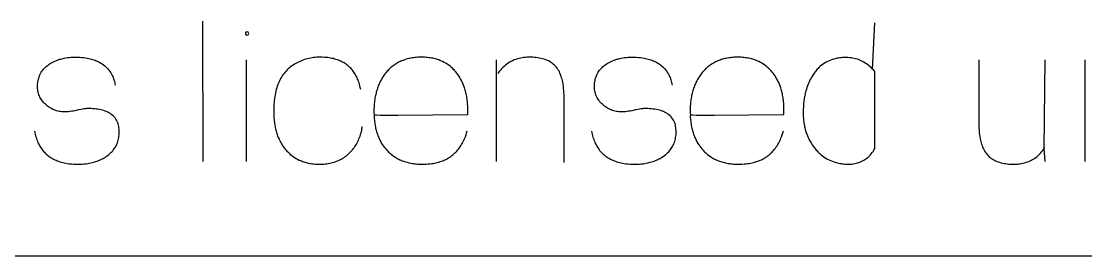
# Model space of a CAD drawing. Extents: x -180 to 180, y -173 to 173.
# Drawn here: x 22.9 to 45.49, y -173 to -168.02 of the extents above; entities that cross this region are included whole.
import ezdxf

# ---------------------------------------------------------------- set-up
doc = ezdxf.new("R2010")
doc.units = 0
doc.header["$MEASUREMENT"] = 0
doc.layers.get('0').update_dxf_attribs({"linetype": 'CONTINUOUS'})

msp = doc.modelspace()

# ---------------------------------------------------------------- linework, layer by layer
for p, q in [((26.746, -168.018), (26.748, -171)), ((27.682, -168.246), (27.658, -168.265)), ((27.658, -168.265), (27.658, -168.295)), ((27.712, -168.253), (27.682, -168.246)), ((27.725, -168.28), (27.712, -168.253)), ((40.964, -169.034), (41.013, -168.055)), ((27.658, -168.295), (27.682, -168.314)), ((27.682, -168.314), (27.712, -168.307)), ((27.712, -168.307), (27.725, -168.28)), ((23.445, -168.965), (23.467, -168.948)), ((23.467, -168.948), (23.49, -168.931)), ((23.49, -168.931), (23.512, -168.917)), ((23.512, -168.917), (23.54, -168.9)), ((23.54, -168.9), (23.568, -168.885)), ((23.568, -168.885), (23.598, -168.87)), ((23.598, -168.87), (23.629, -168.856)), ((23.629, -168.856), (23.66, -168.844)), ((23.66, -168.844), (23.684, -168.835)), ((23.684, -168.835), (23.709, -168.827)), ((23.709, -168.827), (23.734, -168.82)), ((23.734, -168.82), (23.759, -168.814)), ((23.759, -168.814), (23.785, -168.808)), ((23.785, -168.808), (23.811, -168.802)), ((23.811, -168.802), (23.847, -168.796)), ((23.847, -168.796), (23.884, -168.791)), ((23.884, -168.791), (23.921, -168.787)), ((23.921, -168.787), (23.96, -168.784)), ((23.96, -168.784), (23.999, -168.782)), ((23.999, -168.782), (24.039, -168.782)), ((24.039, -168.782), (24.086, -168.782)), ((24.086, -168.782), (24.131, -168.784)), ((24.131, -168.784), (24.175, -168.787)), ((24.175, -168.787), (24.218, -168.791)), ((24.218, -168.791), (24.259, -168.797)), ((24.259, -168.797), (24.3, -168.803)), ((24.3, -168.803), (24.329, -168.809)), ((24.329, -168.809), (24.358, -168.815)), ((24.358, -168.815), (24.386, -168.822)), ((24.386, -168.822), (24.413, -168.83)), ((24.413, -168.83), (24.439, -168.838)), ((24.439, -168.838), (24.465, -168.848)), ((24.465, -168.848), (24.49, -168.857)), ((24.49, -168.857), (24.514, -168.868)), ((24.514, -168.868), (24.538, -168.879)), ((24.538, -168.879), (24.561, -168.89)), ((24.561, -168.89), (24.59, -168.907)), ((24.59, -168.907), (24.618, -168.925)), ((24.618, -168.925), (24.645, -168.944)), ((24.645, -168.944), (24.67, -168.964)), ((27.68, -171), (27.68, -168.839)), ((28.666, -168.949), (28.64, -168.968)), ((28.694, -168.932), (28.666, -168.949)), ((28.723, -168.915), (28.694, -168.932)), ((28.753, -168.899), (28.723, -168.915)), ((28.783, -168.884), (28.753, -168.899)), ((28.814, -168.87), (28.783, -168.884)), ((28.845, -168.857), (28.814, -168.87)), ((28.876, -168.845), (28.845, -168.857)), ((28.907, -168.834), (28.876, -168.845)), ((28.939, -168.824), (28.907, -168.834)), ((28.971, -168.815), (28.939, -168.824)), ((29.004, -168.807), (28.971, -168.815)), ((29.036, -168.801), (29.004, -168.807)), ((29.07, -168.795), (29.036, -168.801)), ((29.103, -168.79), (29.07, -168.795)), ((29.137, -168.786), (29.103, -168.79)), ((29.171, -168.784), (29.137, -168.786)), ((29.205, -168.782), (29.171, -168.784)), ((29.24, -168.782), (29.205, -168.782)), ((29.285, -168.782), (29.24, -168.782)), ((29.329, -168.785), (29.285, -168.782)), ((29.371, -168.788), (29.329, -168.785)), ((29.403, -168.791), (29.371, -168.788)), ((29.433, -168.795), (29.403, -168.791)), ((29.463, -168.8), (29.433, -168.795)), ((29.492, -168.806), (29.463, -168.8)), ((29.521, -168.812), (29.492, -168.806)), ((29.549, -168.82), (29.521, -168.812)), ((29.576, -168.828), (29.549, -168.82)), ((29.603, -168.836), (29.576, -168.828)), ((29.629, -168.846), (29.603, -168.836)), ((29.655, -168.856), (29.629, -168.846)), ((29.679, -168.867), (29.655, -168.856)), ((29.703, -168.879), (29.679, -168.867)), ((29.727, -168.891), (29.703, -168.879)), ((29.749, -168.904), (29.727, -168.891)), ((29.771, -168.918), (29.749, -168.904)), ((29.793, -168.933), (29.771, -168.918)), ((29.814, -168.949), (29.793, -168.933)), ((29.834, -168.965), (29.814, -168.949)), ((30.811, -168.949), (30.79, -168.964)), ((30.832, -168.934), (30.811, -168.949)), ((30.854, -168.92), (30.832, -168.934)), ((30.876, -168.907), (30.854, -168.92)), ((30.898, -168.895), (30.876, -168.907)), ((30.921, -168.883), (30.898, -168.895)), ((30.944, -168.872), (30.921, -168.883)), ((30.968, -168.861), (30.944, -168.872)), ((30.992, -168.851), (30.968, -168.861)), ((31.017, -168.842), (30.992, -168.851)), ((31.042, -168.833), (31.017, -168.842)), ((31.068, -168.825), (31.042, -168.833)), ((31.093, -168.818), (31.068, -168.825)), ((31.12, -168.812), (31.093, -168.818)), ((31.147, -168.806), (31.12, -168.812)), ((31.174, -168.8), (31.147, -168.806)), ((31.201, -168.796), (31.174, -168.8)), ((31.23, -168.792), (31.201, -168.796)), ((31.258, -168.788), (31.23, -168.792)), ((31.287, -168.786), (31.258, -168.788)), ((31.316, -168.784), (31.287, -168.786)), ((31.346, -168.783), (31.316, -168.784)), ((31.376, -168.782), (31.346, -168.783)), ((31.406, -168.782), (31.376, -168.782)), ((31.436, -168.783), (31.406, -168.782)), ((31.465, -168.784), (31.436, -168.783)), ((31.494, -168.786), (31.465, -168.784)), ((31.522, -168.788), (31.494, -168.786)), ((31.55, -168.792), (31.522, -168.788)), ((31.577, -168.795), (31.55, -168.792)), ((31.604, -168.8), (31.577, -168.795)), ((31.631, -168.805), (31.604, -168.8)), ((31.657, -168.811), (31.631, -168.805)), ((31.682, -168.817), (31.657, -168.811)), ((31.708, -168.824), (31.682, -168.817)), ((31.733, -168.832), (31.708, -168.824)), ((31.757, -168.841), (31.733, -168.832)), ((31.781, -168.85), (31.757, -168.841)), ((31.805, -168.859), (31.781, -168.85)), ((31.839, -168.875), (31.805, -168.859)), ((31.873, -168.892), (31.839, -168.875)), ((31.906, -168.911), (31.873, -168.892)), ((31.938, -168.931), (31.906, -168.911)), ((31.969, -168.953), (31.938, -168.931)), ((32.982, -171), (32.981, -168.839)), ((33.172, -168.952), (33.143, -168.976)), ((33.201, -168.93), (33.172, -168.952)), ((33.231, -168.909), (33.201, -168.93)), ((33.261, -168.89), (33.231, -168.909)), ((33.293, -168.872), (33.261, -168.89)), ((33.326, -168.856), (33.293, -168.872)), ((33.359, -168.841), (33.326, -168.856)), ((33.394, -168.828), (33.359, -168.841)), ((33.429, -168.817), (33.394, -168.828)), ((33.465, -168.807), (33.429, -168.817)), ((33.502, -168.799), (33.465, -168.807)), ((33.527, -168.794), (33.502, -168.799)), ((33.553, -168.791), (33.527, -168.794)), ((33.579, -168.787), (33.553, -168.791)), ((33.605, -168.785), (33.579, -168.787)), ((33.632, -168.783), (33.605, -168.785)), ((33.659, -168.782), (33.632, -168.783)), ((33.686, -168.782), (33.659, -168.782)), ((33.713, -168.782), (33.686, -168.782)), ((33.751, -168.783), (33.713, -168.782)), ((33.788, -168.786), (33.751, -168.783)), ((33.824, -168.789), (33.788, -168.786)), ((33.859, -168.794), (33.824, -168.789)), ((33.893, -168.799), (33.859, -168.794)), ((33.925, -168.806), (33.893, -168.799)), ((33.957, -168.813), (33.925, -168.806)), ((33.987, -168.822), (33.957, -168.813)), ((34.017, -168.832), (33.987, -168.822)), ((34.045, -168.843), (34.017, -168.832)), ((34.072, -168.855), (34.045, -168.843)), ((34.098, -168.868), (34.072, -168.855)), ((34.127, -168.885), (34.098, -168.868)), ((34.151, -168.9), (34.127, -168.885)), ((34.173, -168.917), (34.151, -168.9)), ((34.195, -168.934), (34.173, -168.917)), ((34.215, -168.953), (34.195, -168.934)), ((35.263, -168.965), (35.285, -168.948)), ((35.285, -168.948), (35.308, -168.931)), ((35.308, -168.931), (35.33, -168.917)), ((35.33, -168.917), (35.358, -168.9)), ((35.358, -168.9), (35.387, -168.885)), ((35.387, -168.885), (35.416, -168.87)), ((35.416, -168.87), (35.447, -168.856)), ((35.447, -168.856), (35.478, -168.844)), ((35.478, -168.844), (35.502, -168.835)), ((35.502, -168.835), (35.527, -168.827)), ((35.527, -168.827), (35.552, -168.82)), ((35.552, -168.82), (35.577, -168.814)), ((35.577, -168.814), (35.603, -168.808)), ((35.603, -168.808), (35.629, -168.802)), ((35.629, -168.802), (35.665, -168.796)), ((35.665, -168.796), (35.702, -168.791)), ((35.702, -168.791), (35.74, -168.787)), ((35.74, -168.787), (35.778, -168.784)), ((35.778, -168.784), (35.817, -168.782)), ((35.817, -168.782), (35.857, -168.782)), ((35.857, -168.782), (35.904, -168.782)), ((35.904, -168.782), (35.949, -168.784)), ((35.949, -168.784), (35.993, -168.787)), ((35.993, -168.787), (36.036, -168.791)), ((36.036, -168.791), (36.078, -168.797)), ((36.078, -168.797), (36.118, -168.803)), ((36.118, -168.803), (36.147, -168.809)), ((36.147, -168.809), (36.176, -168.815)), ((36.176, -168.815), (36.204, -168.822)), ((36.204, -168.822), (36.231, -168.83)), ((36.231, -168.83), (36.257, -168.838)), ((36.257, -168.838), (36.283, -168.848)), ((36.283, -168.848), (36.308, -168.857)), ((36.308, -168.857), (36.332, -168.868)), ((36.332, -168.868), (36.356, -168.879)), ((36.356, -168.879), (36.379, -168.89)), ((36.379, -168.89), (36.408, -168.907)), ((36.408, -168.907), (36.436, -168.925)), ((36.436, -168.925), (36.463, -168.944)), ((36.463, -168.944), (36.488, -168.964)), ((37.52, -168.949), (37.499, -168.964)), ((37.541, -168.934), (37.52, -168.949)), ((37.563, -168.92), (37.541, -168.934)), ((37.585, -168.907), (37.563, -168.92)), ((37.607, -168.895), (37.585, -168.907)), ((37.63, -168.883), (37.607, -168.895)), ((37.653, -168.872), (37.63, -168.883)), ((37.677, -168.861), (37.653, -168.872)), ((37.701, -168.851), (37.677, -168.861)), ((37.726, -168.842), (37.701, -168.851)), ((37.751, -168.833), (37.726, -168.842)), ((37.777, -168.825), (37.751, -168.833)), ((37.803, -168.818), (37.777, -168.825)), ((37.829, -168.812), (37.803, -168.818)), ((37.856, -168.806), (37.829, -168.812)), ((37.883, -168.8), (37.856, -168.806)), ((37.911, -168.796), (37.883, -168.8)), ((37.939, -168.792), (37.911, -168.796)), ((37.967, -168.788), (37.939, -168.792)), ((37.996, -168.786), (37.967, -168.788)), ((38.025, -168.784), (37.996, -168.786)), ((38.055, -168.783), (38.025, -168.784)), ((38.085, -168.782), (38.055, -168.783)), ((38.116, -168.782), (38.085, -168.782)), ((38.145, -168.783), (38.116, -168.782)), ((38.174, -168.784), (38.145, -168.783)), ((38.203, -168.786), (38.174, -168.784)), ((38.231, -168.788), (38.203, -168.786)), ((38.259, -168.792), (38.231, -168.788)), ((38.286, -168.795), (38.259, -168.792)), ((38.313, -168.8), (38.286, -168.795)), ((38.34, -168.805), (38.313, -168.8)), ((38.366, -168.811), (38.34, -168.805)), ((38.391, -168.817), (38.366, -168.811)), ((38.417, -168.824), (38.391, -168.817)), ((38.442, -168.832), (38.417, -168.824)), ((38.466, -168.841), (38.442, -168.832)), ((38.49, -168.85), (38.466, -168.841)), ((38.514, -168.859), (38.49, -168.85)), ((38.548, -168.875), (38.514, -168.859)), ((38.582, -168.892), (38.548, -168.875)), ((38.615, -168.911), (38.582, -168.892)), ((38.647, -168.931), (38.615, -168.911)), ((38.678, -168.953), (38.647, -168.931)), ((39.883, -168.951), (39.854, -168.975)), ((39.913, -168.929), (39.883, -168.951)), ((39.944, -168.908), (39.913, -168.929)), ((39.976, -168.889), (39.944, -168.908)), ((40.009, -168.871), (39.976, -168.889)), ((40.043, -168.856), (40.009, -168.871)), ((40.078, -168.842), (40.043, -168.856)), ((40.114, -168.829), (40.078, -168.842)), ((40.138, -168.822), (40.114, -168.829)), ((40.163, -168.815), (40.138, -168.822)), ((40.189, -168.809), (40.163, -168.815)), ((40.214, -168.804), (40.189, -168.809)), ((40.241, -168.8), (40.214, -168.804)), ((40.267, -168.796), (40.241, -168.8)), ((40.294, -168.793), (40.267, -168.796)), ((40.322, -168.791), (40.294, -168.793)), ((40.35, -168.789), (40.322, -168.791)), ((40.378, -168.789), (40.35, -168.789)), ((40.404, -168.789), (40.378, -168.789)), ((40.439, -168.79), (40.404, -168.789)), ((40.473, -168.792), (40.439, -168.79)), ((40.506, -168.796), (40.473, -168.792)), ((40.539, -168.801), (40.506, -168.796)), ((40.571, -168.807), (40.539, -168.801)), ((40.603, -168.815), (40.571, -168.807)), ((40.634, -168.824), (40.603, -168.815)), ((40.664, -168.834), (40.634, -168.824)), ((40.694, -168.846), (40.664, -168.834)), ((40.724, -168.859), (40.694, -168.846)), ((40.753, -168.873), (40.724, -168.859)), ((40.781, -168.889), (40.753, -168.873)), ((40.809, -168.905), (40.781, -168.889)), ((40.836, -168.924), (40.809, -168.905)), ((40.863, -168.943), (40.836, -168.924)), ((40.889, -168.964), (40.863, -168.943)), ((43.219, -168.836), (43.219, -170.207)), ((44.603, -170.721), (44.625, -168.836)), ((45.473, -171), (45.472, -168.839)), ((23.276, -169.2), (23.286, -169.176)), ((23.286, -169.176), (23.296, -169.153)), ((23.296, -169.153), (23.307, -169.13)), ((23.307, -169.13), (23.324, -169.101)), ((23.324, -169.101), (23.338, -169.08)), ((23.338, -169.08), (23.353, -169.059)), ((23.353, -169.059), (23.369, -169.039)), ((23.369, -169.039), (23.387, -169.019)), ((23.387, -169.019), (23.405, -169.001)), ((23.405, -169.001), (23.425, -168.982)), ((23.425, -168.982), (23.445, -168.965)), ((24.67, -168.964), (24.694, -168.986)), ((24.694, -168.986), (24.717, -169.008)), ((24.717, -169.008), (24.739, -169.032)), ((24.739, -169.032), (24.759, -169.057)), ((24.759, -169.057), (24.778, -169.084)), ((24.778, -169.084), (24.796, -169.111)), ((24.796, -169.111), (24.813, -169.14)), ((24.813, -169.14), (24.828, -169.169)), ((24.828, -169.169), (24.839, -169.192)), ((28.457, -169.152), (28.438, -169.179)), ((28.476, -169.125), (28.457, -169.152)), ((28.497, -169.1), (28.476, -169.125)), ((28.518, -169.076), (28.497, -169.1)), ((28.541, -169.052), (28.518, -169.076)), ((28.564, -169.03), (28.541, -169.052)), ((28.588, -169.008), (28.564, -169.03)), ((28.613, -168.988), (28.588, -169.008)), ((28.64, -168.968), (28.613, -168.988)), ((29.853, -168.982), (29.834, -168.965)), ((29.872, -169), (29.853, -168.982)), ((29.89, -169.018), (29.872, -169)), ((29.908, -169.037), (29.89, -169.018)), ((29.924, -169.057), (29.908, -169.037)), ((29.941, -169.078), (29.924, -169.057)), ((29.956, -169.1), (29.941, -169.078)), ((29.971, -169.122), (29.956, -169.1)), ((29.985, -169.145), (29.971, -169.122)), ((29.999, -169.169), (29.985, -169.145)), ((30.012, -169.193), (29.999, -169.169)), ((30.601, -169.159), (30.579, -169.19)), ((30.623, -169.129), (30.601, -169.159)), ((30.639, -169.109), (30.623, -169.129)), ((30.657, -169.089), (30.639, -169.109)), ((30.674, -169.069), (30.657, -169.089)), ((30.693, -169.05), (30.674, -169.069)), ((30.711, -169.031), (30.693, -169.05)), ((30.73, -169.013), (30.711, -169.031)), ((30.75, -168.996), (30.73, -169.013)), ((30.77, -168.98), (30.75, -168.996)), ((30.79, -168.964), (30.77, -168.98)), ((31.998, -168.975), (31.969, -168.953)), ((32.028, -169), (31.998, -168.975)), ((32.046, -169.017), (32.028, -169)), ((32.065, -169.035), (32.046, -169.017)), ((32.083, -169.053), (32.065, -169.035)), ((32.1, -169.072), (32.083, -169.053)), ((32.117, -169.092), (32.1, -169.072)), ((32.142, -169.122), (32.117, -169.092)), ((32.163, -169.151), (32.142, -169.122)), ((32.184, -169.181), (32.163, -169.151)), ((33.024, -169.109), (33.008, -169.131)), ((33.04, -169.088), (33.024, -169.109)), ((33.056, -169.068), (33.04, -169.088)), ((33.073, -169.048), (33.056, -169.068)), ((33.09, -169.029), (33.073, -169.048)), ((33.116, -169.002), (33.09, -169.029)), ((33.143, -168.976), (33.116, -169.002)), ((34.234, -168.973), (34.215, -168.953)), ((34.253, -168.994), (34.234, -168.973)), ((34.27, -169.016), (34.253, -168.994)), ((34.286, -169.04), (34.27, -169.016)), ((34.303, -169.067), (34.286, -169.04)), ((34.318, -169.096), (34.303, -169.067)), ((34.329, -169.12), (34.318, -169.096)), ((34.339, -169.144), (34.329, -169.12)), ((34.349, -169.169), (34.339, -169.144)), ((34.358, -169.195), (34.349, -169.169)), ((35.095, -169.2), (35.104, -169.176)), ((35.104, -169.176), (35.114, -169.153)), ((35.114, -169.153), (35.125, -169.13)), ((35.125, -169.13), (35.142, -169.101)), ((35.142, -169.101), (35.156, -169.08)), ((35.156, -169.08), (35.171, -169.059)), ((35.171, -169.059), (35.187, -169.039)), ((35.187, -169.039), (35.205, -169.019)), ((35.205, -169.019), (35.223, -169.001)), ((35.223, -169.001), (35.243, -168.982)), ((35.243, -168.982), (35.263, -168.965)), ((36.488, -168.964), (36.513, -168.986)), ((36.513, -168.986), (36.536, -169.008)), ((36.536, -169.008), (36.557, -169.032)), ((36.557, -169.032), (36.578, -169.057)), ((36.578, -169.057), (36.597, -169.084)), ((36.597, -169.084), (36.614, -169.111)), ((36.614, -169.111), (36.631, -169.14)), ((36.631, -169.14), (36.646, -169.169)), ((36.646, -169.169), (36.657, -169.192)), ((37.31, -169.159), (37.289, -169.19)), ((37.332, -169.129), (37.31, -169.159)), ((37.348, -169.109), (37.332, -169.129)), ((37.366, -169.089), (37.348, -169.109)), ((37.383, -169.069), (37.366, -169.089)), ((37.402, -169.05), (37.383, -169.069)), ((37.42, -169.031), (37.402, -169.05)), ((37.439, -169.013), (37.42, -169.031)), ((37.459, -168.996), (37.439, -169.013)), ((37.479, -168.98), (37.459, -168.996)), ((37.499, -168.964), (37.479, -168.98)), ((38.708, -168.975), (38.678, -168.953)), ((38.737, -169), (38.708, -168.975)), ((38.755, -169.017), (38.737, -169)), ((38.774, -169.035), (38.755, -169.017)), ((38.792, -169.053), (38.774, -169.035)), ((38.809, -169.072), (38.792, -169.053)), ((38.827, -169.092), (38.809, -169.072)), ((38.851, -169.122), (38.827, -169.092)), ((38.872, -169.151), (38.851, -169.122)), ((38.893, -169.181), (38.872, -169.151)), ((39.693, -169.166), (39.675, -169.196)), ((39.708, -169.142), (39.693, -169.166)), ((39.724, -169.12), (39.708, -169.142)), ((39.74, -169.098), (39.724, -169.12)), ((39.756, -169.077), (39.74, -169.098)), ((39.773, -169.057), (39.756, -169.077)), ((39.79, -169.038), (39.773, -169.057)), ((39.808, -169.019), (39.79, -169.038)), ((39.826, -169.001), (39.808, -169.019)), ((39.854, -168.975), (39.826, -169.001)), ((40.914, -168.986), (40.889, -168.964)), ((40.939, -169.01), (40.914, -168.986)), ((40.964, -169.034), (40.939, -169.01)), ((40.988, -169.06), (40.964, -169.034)), ((41.011, -169.088), (40.988, -169.06)), ((41.011, -170.723), (41.011, -169.088)), ((23.244, -169.385), (23.245, -169.357)), ((23.244, -169.419), (23.244, -169.385)), ((23.245, -169.357), (23.248, -169.329)), ((23.248, -169.329), (23.251, -169.302)), ((23.251, -169.302), (23.256, -169.276)), ((23.256, -169.276), (23.262, -169.25)), ((23.262, -169.25), (23.268, -169.225)), ((23.268, -169.225), (23.276, -169.2)), ((24.839, -169.192), (24.848, -169.216)), ((24.848, -169.216), (24.857, -169.241)), ((24.857, -169.241), (24.866, -169.266)), ((24.866, -169.266), (24.874, -169.292)), ((24.874, -169.292), (24.881, -169.318)), ((24.881, -169.318), (24.887, -169.345)), ((24.887, -169.345), (24.892, -169.373)), ((28.332, -169.397), (28.321, -169.432)), ((28.345, -169.363), (28.332, -169.397)), ((28.358, -169.33), (28.345, -169.363)), ((28.369, -169.306), (28.358, -169.33)), ((28.38, -169.282), (28.369, -169.306)), ((28.391, -169.259), (28.38, -169.282)), ((28.403, -169.236), (28.391, -169.259)), ((28.42, -169.207), (28.403, -169.236)), ((28.438, -169.179), (28.42, -169.207)), ((30.024, -169.219), (30.012, -169.193)), ((30.035, -169.245), (30.024, -169.219)), ((30.046, -169.272), (30.035, -169.245)), ((30.056, -169.299), (30.046, -169.272)), ((30.066, -169.328), (30.056, -169.299)), ((30.075, -169.357), (30.066, -169.328)), ((30.083, -169.387), (30.075, -169.357)), ((30.093, -169.428), (30.083, -169.387)), ((30.475, -169.393), (30.465, -169.417)), ((30.484, -169.368), (30.475, -169.393)), ((30.495, -169.345), (30.484, -169.368)), ((30.505, -169.322), (30.495, -169.345)), ((30.522, -169.287), (30.505, -169.322)), ((30.54, -169.254), (30.522, -169.287)), ((30.559, -169.222), (30.54, -169.254)), ((30.579, -169.19), (30.559, -169.222)), ((32.203, -169.211), (32.184, -169.181)), ((32.222, -169.243), (32.203, -169.211)), ((32.239, -169.275), (32.222, -169.243)), ((32.256, -169.308), (32.239, -169.275)), ((32.271, -169.342), (32.256, -169.308)), ((32.285, -169.377), (32.271, -169.342)), ((32.298, -169.412), (32.285, -169.377)), ((34.366, -169.223), (34.358, -169.195)), ((34.374, -169.251), (34.366, -169.223)), ((34.381, -169.28), (34.374, -169.251)), ((34.388, -169.311), (34.381, -169.28)), ((34.396, -169.353), (34.388, -169.311)), ((34.402, -169.397), (34.396, -169.353)), ((34.408, -169.443), (34.402, -169.397)), ((35.062, -169.385), (35.063, -169.357)), ((35.062, -169.419), (35.062, -169.385)), ((35.063, -169.357), (35.066, -169.329)), ((35.066, -169.329), (35.069, -169.302)), ((35.069, -169.302), (35.074, -169.276)), ((35.074, -169.276), (35.08, -169.25)), ((35.08, -169.25), (35.087, -169.225)), ((35.087, -169.225), (35.095, -169.2)), ((36.657, -169.192), (36.667, -169.216)), ((36.667, -169.216), (36.676, -169.241)), ((36.676, -169.241), (36.684, -169.266)), ((36.684, -169.266), (36.692, -169.292)), ((36.692, -169.292), (36.699, -169.318)), ((36.699, -169.318), (36.705, -169.345)), ((36.705, -169.345), (36.71, -169.373)), ((37.184, -169.393), (37.175, -169.417)), ((37.193, -169.368), (37.184, -169.393)), ((37.204, -169.345), (37.193, -169.368)), ((37.214, -169.322), (37.204, -169.345)), ((37.231, -169.287), (37.214, -169.322)), ((37.249, -169.254), (37.231, -169.287)), ((37.268, -169.222), (37.249, -169.254)), ((37.289, -169.19), (37.268, -169.222)), ((38.912, -169.211), (38.893, -169.181)), ((38.931, -169.243), (38.912, -169.211)), ((38.948, -169.275), (38.931, -169.243)), ((38.965, -169.308), (38.948, -169.275)), ((38.98, -169.342), (38.965, -169.308)), ((38.994, -169.377), (38.98, -169.342)), ((39.007, -169.412), (38.994, -169.377)), ((39.583, -169.391), (39.57, -169.426)), ((39.596, -169.357), (39.583, -169.391)), ((39.61, -169.323), (39.596, -169.357)), ((39.625, -169.29), (39.61, -169.323)), ((39.64, -169.258), (39.625, -169.29)), ((39.657, -169.226), (39.64, -169.258)), ((39.675, -169.196), (39.657, -169.226)), ((23.245, -169.447), (23.244, -169.419)), ((23.248, -169.474), (23.245, -169.447)), ((23.252, -169.501), (23.248, -169.474)), ((23.258, -169.528), (23.252, -169.501)), ((23.265, -169.554), (23.258, -169.528)), ((23.273, -169.579), (23.265, -169.554)), ((23.283, -169.604), (23.273, -169.579)), ((23.294, -169.628), (23.283, -169.604)), ((23.307, -169.652), (23.294, -169.628)), ((28.278, -169.621), (28.272, -169.662)), ((28.284, -169.581), (28.278, -169.621)), ((28.292, -169.543), (28.284, -169.581)), ((28.301, -169.505), (28.292, -169.543)), ((28.311, -169.468), (28.301, -169.505)), ((28.321, -169.432), (28.311, -169.468)), ((30.102, -169.47), (30.093, -169.428)), ((30.409, -169.626), (30.404, -169.654)), ((30.415, -169.598), (30.409, -169.626)), ((30.42, -169.571), (30.415, -169.598)), ((30.427, -169.545), (30.42, -169.571)), ((30.433, -169.518), (30.427, -169.545)), ((30.441, -169.492), (30.433, -169.518)), ((30.449, -169.467), (30.441, -169.492)), ((30.457, -169.442), (30.449, -169.467)), ((30.465, -169.417), (30.457, -169.442)), ((32.307, -169.436), (32.298, -169.412)), ((32.314, -169.461), (32.307, -169.436)), ((32.322, -169.486), (32.314, -169.461)), ((32.328, -169.511), (32.322, -169.486)), ((32.335, -169.537), (32.328, -169.511)), ((32.34, -169.563), (32.335, -169.537)), ((32.346, -169.589), (32.34, -169.563)), ((32.351, -169.616), (32.346, -169.589)), ((32.355, -169.643), (32.351, -169.616)), ((34.412, -169.491), (34.408, -169.443)), ((34.415, -169.541), (34.412, -169.491)), ((34.417, -169.567), (34.415, -169.541)), ((34.418, -169.593), (34.417, -169.567)), ((34.418, -169.619), (34.418, -169.593)), ((34.419, -169.646), (34.418, -169.619)), ((35.063, -169.447), (35.062, -169.419)), ((35.066, -169.474), (35.063, -169.447)), ((35.07, -169.501), (35.066, -169.474)), ((35.076, -169.528), (35.07, -169.501)), ((35.083, -169.554), (35.076, -169.528)), ((35.091, -169.579), (35.083, -169.554)), ((35.101, -169.604), (35.091, -169.579)), ((35.112, -169.628), (35.101, -169.604)), ((35.125, -169.652), (35.112, -169.628)), ((37.118, -169.626), (37.113, -169.654)), ((37.124, -169.598), (37.118, -169.626)), ((37.129, -169.571), (37.124, -169.598)), ((37.136, -169.545), (37.129, -169.571)), ((37.143, -169.518), (37.136, -169.545)), ((37.15, -169.492), (37.143, -169.518)), ((37.158, -169.467), (37.15, -169.492)), ((37.166, -169.442), (37.158, -169.467)), ((37.175, -169.417), (37.166, -169.442)), ((39.016, -169.436), (39.007, -169.412)), ((39.023, -169.461), (39.016, -169.436)), ((39.031, -169.486), (39.023, -169.461)), ((39.037, -169.511), (39.031, -169.486)), ((39.044, -169.537), (39.037, -169.511)), ((39.05, -169.563), (39.044, -169.537)), ((39.055, -169.589), (39.05, -169.563)), ((39.06, -169.616), (39.055, -169.589)), ((39.064, -169.643), (39.06, -169.616)), ((39.52, -169.627), (39.515, -169.653)), ((39.525, -169.6), (39.52, -169.627)), ((39.53, -169.575), (39.525, -169.6)), ((39.536, -169.549), (39.53, -169.575)), ((39.542, -169.524), (39.536, -169.549)), ((39.548, -169.499), (39.542, -169.524)), ((39.559, -169.462), (39.548, -169.499)), ((39.57, -169.426), (39.559, -169.462)), ((23.321, -169.675), (23.307, -169.652)), ((23.336, -169.698), (23.321, -169.675)), ((23.353, -169.72), (23.336, -169.698)), ((23.371, -169.742), (23.353, -169.72)), ((23.391, -169.762), (23.371, -169.742)), ((23.412, -169.783), (23.391, -169.762)), ((23.433, -169.802), (23.412, -169.783)), ((23.455, -169.82), (23.433, -169.802)), ((23.478, -169.837), (23.455, -169.82)), ((23.5, -169.852), (23.478, -169.837)), ((23.524, -169.867), (23.5, -169.852)), ((28.257, -169.834), (28.256, -169.88)), ((28.259, -169.79), (28.257, -169.834)), ((28.263, -169.746), (28.259, -169.79)), ((28.267, -169.704), (28.263, -169.746)), ((28.272, -169.662), (28.267, -169.704)), ((30.385, -169.844), (30.383, -169.874)), ((30.386, -169.813), (30.385, -169.844)), ((30.389, -169.783), (30.386, -169.813)), ((30.393, -169.739), (30.389, -169.783)), ((30.396, -169.71), (30.393, -169.739)), ((30.4, -169.682), (30.396, -169.71)), ((30.404, -169.654), (30.4, -169.682)), ((32.359, -169.67), (32.355, -169.643)), ((32.363, -169.698), (32.359, -169.67)), ((32.366, -169.726), (32.363, -169.698)), ((32.368, -169.755), (32.366, -169.726)), ((32.371, -169.784), (32.368, -169.755)), ((32.372, -169.813), (32.371, -169.784)), ((32.373, -169.842), (32.372, -169.813)), ((32.374, -169.872), (32.373, -169.842)), ((34.419, -171.018), (34.419, -169.646)), ((35.139, -169.675), (35.125, -169.652)), ((35.154, -169.698), (35.139, -169.675)), ((35.171, -169.72), (35.154, -169.698)), ((35.189, -169.742), (35.171, -169.72)), ((35.209, -169.762), (35.189, -169.742)), ((35.23, -169.783), (35.209, -169.762)), ((35.251, -169.802), (35.23, -169.783)), ((35.273, -169.82), (35.251, -169.802)), ((35.296, -169.837), (35.273, -169.82)), ((35.319, -169.852), (35.296, -169.837)), ((35.342, -169.867), (35.319, -169.852)), ((37.094, -169.844), (37.093, -169.874)), ((37.095, -169.813), (37.094, -169.844)), ((37.098, -169.783), (37.095, -169.813)), ((37.102, -169.739), (37.098, -169.783)), ((37.105, -169.71), (37.102, -169.739)), ((37.109, -169.682), (37.105, -169.71)), ((37.113, -169.654), (37.109, -169.682)), ((39.068, -169.67), (39.064, -169.643)), ((39.072, -169.698), (39.068, -169.67)), ((39.075, -169.726), (39.072, -169.698)), ((39.077, -169.755), (39.075, -169.726)), ((39.08, -169.784), (39.077, -169.755)), ((39.081, -169.813), (39.08, -169.784)), ((39.082, -169.842), (39.081, -169.813)), ((39.083, -169.872), (39.082, -169.842)), ((39.495, -169.848), (39.493, -169.877)), ((39.497, -169.819), (39.495, -169.848)), ((39.499, -169.791), (39.497, -169.819)), ((39.501, -169.762), (39.499, -169.791)), ((39.504, -169.735), (39.501, -169.762)), ((39.508, -169.707), (39.504, -169.735)), ((39.511, -169.68), (39.508, -169.707)), ((39.515, -169.653), (39.511, -169.68)), ((23.548, -169.88), (23.524, -169.867)), ((23.572, -169.892), (23.548, -169.88)), ((23.597, -169.902), (23.572, -169.892)), ((23.622, -169.912), (23.597, -169.902)), ((23.648, -169.92), (23.622, -169.912)), ((23.674, -169.927), (23.648, -169.92)), ((23.701, -169.933), (23.674, -169.927)), ((23.728, -169.938), (23.701, -169.933)), ((23.756, -169.942), (23.728, -169.938)), ((23.784, -169.944), (23.756, -169.942)), ((23.813, -169.945), (23.784, -169.944)), ((23.844, -169.945), (23.813, -169.945)), ((23.875, -169.943), (23.844, -169.945)), ((23.902, -169.94), (23.875, -169.943)), ((23.932, -169.936), (23.902, -169.94)), ((23.964, -169.931), (23.932, -169.936)), ((23.998, -169.925), (23.964, -169.931)), ((24.035, -169.918), (23.998, -169.925)), ((24.114, -169.901), (24.035, -169.918)), ((24.168, -169.89), (24.114, -169.901)), ((24.201, -169.884), (24.168, -169.89)), ((24.232, -169.88), (24.201, -169.884)), ((24.26, -169.876), (24.232, -169.88)), ((24.286, -169.874), (24.26, -169.876)), ((24.314, -169.873), (24.286, -169.874)), ((24.34, -169.873), (24.314, -169.873)), ((24.38, -169.874), (24.34, -169.873)), ((24.418, -169.876), (24.38, -169.874)), ((24.456, -169.879), (24.418, -169.876)), ((24.492, -169.883), (24.456, -169.879)), ((24.526, -169.887), (24.492, -169.883)), ((24.56, -169.893), (24.526, -169.887)), ((24.592, -169.9), (24.56, -169.893)), ((24.622, -169.908), (24.592, -169.9)), ((24.652, -169.916), (24.622, -169.908)), ((24.68, -169.926), (24.652, -169.916)), ((24.707, -169.937), (24.68, -169.926)), ((24.733, -169.948), (24.707, -169.937)), ((24.757, -169.961), (24.733, -169.948)), ((24.78, -169.974), (24.757, -169.961)), ((24.802, -169.989), (24.78, -169.974)), ((24.823, -170.004), (24.802, -169.989)), ((24.847, -170.025), (24.823, -170.004)), ((24.868, -170.047), (24.847, -170.025)), ((24.888, -170.071), (24.868, -170.047)), ((24.906, -170.096), (24.888, -170.071)), ((28.256, -169.88), (28.255, -169.926)), ((28.255, -169.926), (28.255, -169.958)), ((28.255, -169.958), (28.256, -169.988)), ((28.256, -169.988), (28.257, -170.019)), ((28.257, -170.019), (28.259, -170.049)), ((28.259, -170.049), (28.261, -170.078)), ((28.261, -170.078), (28.264, -170.107)), ((30.383, -169.905), (30.382, -169.937)), ((30.382, -169.937), (30.383, -169.968)), ((30.383, -169.874), (30.383, -169.905)), ((30.383, -169.968), (30.389, -170)), ((30.389, -170), (30.385, -170.03)), ((30.385, -170.03), (30.387, -170.06)), ((30.387, -170.06), (30.389, -170.09)), ((30.389, -170), (30.414, -170.005)), ((30.414, -170.005), (30.44, -170.007)), ((30.44, -170.007), (30.517, -170.01)), ((30.517, -170.01), (30.587, -170.011)), ((30.587, -170.011), (30.89, -170.013)), ((30.89, -170.013), (32.372, -170)), ((32.372, -170), (32.374, -169.943)), ((32.374, -169.903), (32.374, -169.872)), ((32.374, -169.943), (32.374, -169.903)), ((35.366, -169.88), (35.342, -169.867)), ((35.39, -169.892), (35.366, -169.88)), ((35.415, -169.902), (35.39, -169.892)), ((35.44, -169.912), (35.415, -169.902)), ((35.466, -169.92), (35.44, -169.912)), ((35.492, -169.927), (35.466, -169.92)), ((35.519, -169.933), (35.492, -169.927)), ((35.546, -169.938), (35.519, -169.933)), ((35.574, -169.942), (35.546, -169.938)), ((35.602, -169.944), (35.574, -169.942)), ((35.631, -169.945), (35.602, -169.944)), ((35.662, -169.945), (35.631, -169.945)), ((35.693, -169.943), (35.662, -169.945)), ((35.72, -169.94), (35.693, -169.943)), ((35.75, -169.936), (35.72, -169.94)), ((35.782, -169.931), (35.75, -169.936)), ((35.817, -169.925), (35.782, -169.931)), ((35.854, -169.918), (35.817, -169.925)), ((35.932, -169.901), (35.854, -169.918)), ((35.986, -169.89), (35.932, -169.901)), ((36.019, -169.884), (35.986, -169.89)), ((36.05, -169.88), (36.019, -169.884)), ((36.078, -169.876), (36.05, -169.88)), ((36.104, -169.874), (36.078, -169.876)), ((36.133, -169.873), (36.104, -169.874)), ((36.158, -169.873), (36.133, -169.873)), ((36.198, -169.874), (36.158, -169.873)), ((36.237, -169.876), (36.198, -169.874)), ((36.274, -169.879), (36.237, -169.876)), ((36.31, -169.883), (36.274, -169.879)), ((36.344, -169.887), (36.31, -169.883)), ((36.378, -169.893), (36.344, -169.887)), ((36.41, -169.9), (36.378, -169.893)), ((36.441, -169.908), (36.41, -169.9)), ((36.47, -169.916), (36.441, -169.908)), ((36.498, -169.926), (36.47, -169.916)), ((36.525, -169.937), (36.498, -169.926)), ((36.551, -169.948), (36.525, -169.937)), ((36.575, -169.961), (36.551, -169.948)), ((36.598, -169.974), (36.575, -169.961)), ((36.62, -169.989), (36.598, -169.974)), ((36.641, -170.004), (36.62, -169.989)), ((36.665, -170.025), (36.641, -170.004)), ((36.687, -170.047), (36.665, -170.025)), ((36.706, -170.071), (36.687, -170.047)), ((36.724, -170.096), (36.706, -170.071)), ((37.093, -169.874), (37.092, -169.905)), ((37.092, -169.905), (37.092, -169.937)), ((37.092, -169.937), (37.092, -169.968)), ((37.092, -169.968), (37.098, -170)), ((37.098, -170), (37.094, -170.03)), ((37.094, -170.03), (37.096, -170.06)), ((37.096, -170.06), (37.098, -170.09)), ((37.098, -170), (37.124, -170.005)), ((37.124, -170.005), (37.149, -170.007)), ((37.149, -170.007), (37.226, -170.01)), ((37.226, -170.01), (37.296, -170.011)), ((37.296, -170.011), (37.599, -170.013)), ((37.599, -170.013), (39.081, -170)), ((39.081, -170), (39.083, -169.943)), ((39.083, -169.903), (39.083, -169.872)), ((39.083, -169.943), (39.083, -169.903)), ((39.493, -169.877), (39.492, -169.907)), ((39.492, -169.907), (39.492, -169.936)), ((39.492, -169.936), (39.492, -169.966)), ((39.492, -169.966), (39.492, -169.994)), ((39.492, -169.994), (39.493, -170.022)), ((39.493, -170.022), (39.494, -170.05)), ((39.494, -170.05), (39.496, -170.077)), ((39.496, -170.077), (39.498, -170.104)), ((24.922, -170.123), (24.906, -170.096)), ((24.936, -170.151), (24.922, -170.123)), ((24.945, -170.175), (24.936, -170.151)), ((24.954, -170.199), (24.945, -170.175)), ((24.961, -170.225), (24.954, -170.199)), ((24.967, -170.252), (24.961, -170.225)), ((24.971, -170.279), (24.967, -170.252)), ((24.974, -170.308), (24.971, -170.279)), ((28.264, -170.107), (28.267, -170.136)), ((28.267, -170.136), (28.27, -170.165)), ((28.27, -170.165), (28.274, -170.193)), ((28.274, -170.193), (28.278, -170.22)), ((28.278, -170.22), (28.283, -170.247)), ((28.283, -170.247), (28.289, -170.274)), ((28.289, -170.274), (28.295, -170.301)), ((28.295, -170.301), (28.301, -170.327)), ((30.122, -170.334), (30.129, -170.301)), ((30.129, -170.301), (30.137, -170.256)), ((30.389, -170.09), (30.392, -170.12)), ((30.392, -170.12), (30.395, -170.149)), ((30.395, -170.149), (30.399, -170.177)), ((30.399, -170.177), (30.403, -170.206)), ((30.403, -170.206), (30.408, -170.233)), ((30.408, -170.233), (30.413, -170.261)), ((30.413, -170.261), (30.419, -170.288)), ((30.419, -170.288), (30.425, -170.314)), ((36.74, -170.123), (36.724, -170.096)), ((36.754, -170.151), (36.74, -170.123)), ((36.764, -170.175), (36.754, -170.151)), ((36.772, -170.199), (36.764, -170.175)), ((36.779, -170.225), (36.772, -170.199)), ((36.785, -170.252), (36.779, -170.225)), ((36.789, -170.279), (36.785, -170.252)), ((36.792, -170.308), (36.789, -170.279)), ((37.098, -170.09), (37.101, -170.12)), ((37.101, -170.12), (37.104, -170.149)), ((37.104, -170.149), (37.108, -170.177)), ((37.108, -170.177), (37.112, -170.206)), ((37.112, -170.206), (37.117, -170.233)), ((37.117, -170.233), (37.122, -170.261)), ((37.122, -170.261), (37.128, -170.288)), ((37.128, -170.288), (37.134, -170.314)), ((39.498, -170.104), (39.5, -170.13)), ((39.5, -170.13), (39.504, -170.157)), ((39.504, -170.157), (39.507, -170.183)), ((39.507, -170.183), (39.512, -170.208)), ((39.512, -170.208), (39.516, -170.234)), ((39.516, -170.234), (39.521, -170.259)), ((39.521, -170.259), (39.527, -170.284)), ((39.527, -170.284), (39.533, -170.309)), ((43.219, -170.207), (43.219, -170.233)), ((43.219, -170.233), (43.22, -170.259)), ((43.22, -170.259), (43.221, -170.285)), ((43.221, -170.285), (43.224, -170.334)), ((23.182, -170.356), (23.189, -170.389)), ((23.189, -170.389), (23.196, -170.42)), ((23.196, -170.42), (23.203, -170.451)), ((23.203, -170.451), (23.212, -170.481)), ((23.212, -170.481), (23.221, -170.51)), ((23.221, -170.51), (23.231, -170.539)), ((24.955, -170.545), (24.962, -170.517)), ((24.962, -170.517), (24.967, -170.489)), ((24.967, -170.489), (24.971, -170.46)), ((24.971, -170.46), (24.974, -170.43)), ((24.976, -170.337), (24.974, -170.308)), ((24.974, -170.43), (24.976, -170.399)), ((24.977, -170.368), (24.976, -170.337)), ((24.976, -170.399), (24.977, -170.368)), ((28.301, -170.327), (28.308, -170.352)), ((28.308, -170.352), (28.315, -170.377)), ((28.315, -170.377), (28.322, -170.402)), ((28.322, -170.402), (28.331, -170.427)), ((28.331, -170.427), (28.339, -170.451)), ((28.339, -170.451), (28.353, -170.486)), ((28.353, -170.486), (28.368, -170.52)), ((28.368, -170.52), (28.384, -170.554)), ((30.053, -170.547), (30.065, -170.519)), ((30.065, -170.519), (30.077, -170.49)), ((30.077, -170.49), (30.087, -170.46)), ((30.087, -170.46), (30.097, -170.43)), ((30.097, -170.43), (30.106, -170.399)), ((30.106, -170.399), (30.115, -170.367)), ((30.115, -170.367), (30.122, -170.334)), ((30.425, -170.314), (30.432, -170.341)), ((30.432, -170.341), (30.439, -170.366)), ((30.439, -170.366), (30.447, -170.392)), ((30.447, -170.392), (30.455, -170.417)), ((30.455, -170.417), (30.464, -170.441)), ((30.464, -170.441), (30.474, -170.465)), ((30.474, -170.465), (30.483, -170.489)), ((30.483, -170.489), (30.494, -170.512)), ((30.494, -170.512), (30.51, -170.546)), ((32.285, -170.558), (32.298, -170.53)), ((32.298, -170.53), (32.31, -170.501)), ((32.31, -170.501), (32.322, -170.471)), ((32.322, -170.471), (32.336, -170.43)), ((32.336, -170.43), (32.35, -170.388)), ((32.35, -170.388), (32.362, -170.344)), ((35.001, -170.356), (35.007, -170.389)), ((35.007, -170.389), (35.014, -170.42)), ((35.014, -170.42), (35.021, -170.451)), ((35.021, -170.451), (35.03, -170.481)), ((35.03, -170.481), (35.039, -170.51)), ((35.039, -170.51), (35.049, -170.539)), ((36.773, -170.545), (36.78, -170.517)), ((36.78, -170.517), (36.785, -170.489)), ((36.785, -170.489), (36.789, -170.46)), ((36.789, -170.46), (36.793, -170.43)), ((36.794, -170.337), (36.792, -170.308)), ((36.793, -170.43), (36.794, -170.399)), ((36.795, -170.368), (36.794, -170.337)), ((36.794, -170.399), (36.795, -170.368)), ((37.134, -170.314), (37.141, -170.341)), ((37.141, -170.341), (37.148, -170.366)), ((37.148, -170.366), (37.156, -170.392)), ((37.156, -170.392), (37.164, -170.417)), ((37.164, -170.417), (37.173, -170.441)), ((37.173, -170.441), (37.183, -170.465)), ((37.183, -170.465), (37.192, -170.489)), ((37.192, -170.489), (37.203, -170.512)), ((37.203, -170.512), (37.219, -170.546)), ((38.994, -170.558), (39.007, -170.53)), ((39.007, -170.53), (39.019, -170.501)), ((39.019, -170.501), (39.031, -170.471)), ((39.031, -170.471), (39.045, -170.43)), ((39.045, -170.43), (39.059, -170.388)), ((39.059, -170.388), (39.071, -170.344)), ((39.533, -170.309), (39.543, -170.345)), ((39.543, -170.345), (39.555, -170.381)), ((39.555, -170.381), (39.567, -170.416)), ((39.567, -170.416), (39.581, -170.451)), ((39.581, -170.451), (39.595, -170.485)), ((39.595, -170.485), (39.611, -170.518)), ((39.611, -170.518), (39.628, -170.551)), ((43.224, -170.334), (43.228, -170.382)), ((43.228, -170.382), (43.233, -170.428)), ((43.233, -170.428), (43.24, -170.472)), ((43.24, -170.472), (43.247, -170.514)), ((43.247, -170.514), (43.254, -170.545)), ((23.231, -170.539), (23.241, -170.567)), ((23.241, -170.567), (23.253, -170.594)), ((23.253, -170.594), (23.265, -170.62)), ((23.265, -170.62), (23.278, -170.645)), ((23.278, -170.645), (23.291, -170.67)), ((23.291, -170.67), (23.306, -170.694)), ((23.306, -170.694), (23.321, -170.717)), ((23.321, -170.717), (23.337, -170.739)), ((23.337, -170.739), (23.353, -170.761)), ((24.839, -170.768), (24.857, -170.746)), ((24.857, -170.746), (24.873, -170.723)), ((24.873, -170.723), (24.889, -170.7)), ((24.889, -170.7), (24.903, -170.676)), ((24.903, -170.676), (24.916, -170.651)), ((24.916, -170.651), (24.927, -170.626)), ((24.927, -170.626), (24.938, -170.6)), ((24.938, -170.6), (24.947, -170.573)), ((24.947, -170.573), (24.955, -170.545)), ((28.384, -170.554), (28.401, -170.587)), ((28.401, -170.587), (28.418, -170.618)), ((28.418, -170.618), (28.437, -170.649)), ((28.437, -170.649), (28.458, -170.679)), ((28.458, -170.679), (28.479, -170.708)), ((28.479, -170.708), (28.501, -170.737)), ((28.501, -170.737), (28.518, -170.757)), ((28.518, -170.757), (28.535, -170.776)), ((29.907, -170.773), (29.926, -170.75)), ((29.926, -170.75), (29.945, -170.727)), ((29.945, -170.727), (29.962, -170.704)), ((29.962, -170.704), (29.979, -170.679)), ((29.979, -170.679), (29.996, -170.654)), ((29.996, -170.654), (30.011, -170.628)), ((30.011, -170.628), (30.026, -170.602)), ((30.026, -170.602), (30.04, -170.575)), ((30.04, -170.575), (30.053, -170.547)), ((30.51, -170.546), (30.528, -170.58)), ((30.528, -170.58), (30.546, -170.612)), ((30.546, -170.612), (30.566, -170.643)), ((30.566, -170.643), (30.587, -170.674)), ((30.587, -170.674), (30.609, -170.703)), ((30.609, -170.703), (30.633, -170.732)), ((30.633, -170.732), (30.658, -170.76)), ((32.14, -170.777), (32.158, -170.756)), ((32.158, -170.756), (32.176, -170.734)), ((32.176, -170.734), (32.194, -170.711)), ((32.194, -170.711), (32.21, -170.687)), ((32.21, -170.687), (32.226, -170.663)), ((32.226, -170.663), (32.242, -170.638)), ((32.242, -170.638), (32.257, -170.612)), ((32.257, -170.612), (32.271, -170.585)), ((32.271, -170.585), (32.285, -170.558)), ((35.049, -170.539), (35.06, -170.567)), ((35.06, -170.567), (35.071, -170.594)), ((35.071, -170.594), (35.083, -170.62)), ((35.083, -170.62), (35.096, -170.645)), ((35.096, -170.645), (35.11, -170.67)), ((35.11, -170.67), (35.124, -170.694)), ((35.124, -170.694), (35.139, -170.717)), ((35.139, -170.717), (35.155, -170.739)), ((35.155, -170.739), (35.171, -170.761)), ((36.657, -170.768), (36.675, -170.746)), ((36.675, -170.746), (36.692, -170.723)), ((36.692, -170.723), (36.707, -170.7)), ((36.707, -170.7), (36.721, -170.676)), ((36.721, -170.676), (36.734, -170.651)), ((36.734, -170.651), (36.745, -170.626)), ((36.745, -170.626), (36.756, -170.6)), ((36.756, -170.6), (36.765, -170.573)), ((36.765, -170.573), (36.773, -170.545)), ((37.219, -170.546), (37.237, -170.58)), ((37.237, -170.58), (37.256, -170.612)), ((37.256, -170.612), (37.275, -170.643)), ((37.275, -170.643), (37.296, -170.674)), ((37.296, -170.674), (37.319, -170.703)), ((37.319, -170.703), (37.342, -170.732)), ((37.342, -170.732), (37.367, -170.76)), ((38.849, -170.777), (38.867, -170.756)), ((38.867, -170.756), (38.885, -170.734)), ((38.885, -170.734), (38.903, -170.711)), ((38.903, -170.711), (38.919, -170.687)), ((38.919, -170.687), (38.936, -170.663)), ((38.936, -170.663), (38.951, -170.638)), ((38.951, -170.638), (38.966, -170.612)), ((38.966, -170.612), (38.98, -170.585)), ((38.98, -170.585), (38.994, -170.558)), ((39.628, -170.551), (39.646, -170.583)), ((39.646, -170.583), (39.665, -170.614)), ((39.665, -170.614), (39.685, -170.645)), ((39.685, -170.645), (39.706, -170.675)), ((39.706, -170.675), (39.728, -170.705)), ((39.728, -170.705), (39.752, -170.735)), ((39.752, -170.735), (39.77, -170.755)), ((39.77, -170.755), (39.787, -170.774)), ((40.974, -170.782), (40.993, -170.754)), ((40.993, -170.754), (41.011, -170.723)), ((43.254, -170.545), (43.261, -170.574)), ((43.261, -170.574), (43.269, -170.603)), ((43.269, -170.603), (43.277, -170.631)), ((43.277, -170.631), (43.286, -170.657)), ((43.286, -170.657), (43.296, -170.683)), ((43.296, -170.683), (43.306, -170.707)), ((43.306, -170.707), (43.317, -170.731)), ((43.317, -170.731), (43.329, -170.754)), ((43.329, -170.754), (43.345, -170.782)), ((44.573, -170.763), (44.588, -170.742)), ((44.588, -170.742), (44.603, -170.721)), ((44.603, -170.721), (44.617, -170.698)), ((44.625, -170.997), (44.603, -170.721)), ((23.353, -170.761), (23.371, -170.782)), ((23.371, -170.782), (23.389, -170.802)), ((23.389, -170.802), (23.407, -170.821)), ((23.407, -170.821), (23.427, -170.84)), ((23.427, -170.84), (23.447, -170.857)), ((23.447, -170.857), (23.468, -170.874)), ((23.468, -170.874), (23.49, -170.891)), ((23.49, -170.891), (23.513, -170.906)), ((23.513, -170.906), (23.536, -170.921)), ((23.536, -170.921), (23.56, -170.935)), ((23.56, -170.935), (23.585, -170.948)), ((23.585, -170.948), (23.61, -170.96)), ((23.61, -170.96), (23.636, -170.972)), ((23.636, -170.972), (23.663, -170.983)), ((23.663, -170.983), (23.691, -170.993)), ((24.51, -170.988), (24.536, -170.978)), ((24.536, -170.978), (24.562, -170.967)), ((24.562, -170.967), (24.587, -170.956)), ((24.587, -170.956), (24.612, -170.944)), ((24.612, -170.944), (24.636, -170.931)), ((24.636, -170.931), (24.66, -170.917)), ((24.66, -170.917), (24.683, -170.903)), ((24.683, -170.903), (24.707, -170.887)), ((24.707, -170.887), (24.732, -170.869)), ((24.732, -170.869), (24.756, -170.85)), ((24.756, -170.85), (24.778, -170.83)), ((24.778, -170.83), (24.8, -170.81)), ((24.8, -170.81), (24.82, -170.79)), ((24.82, -170.79), (24.839, -170.768)), ((28.535, -170.776), (28.553, -170.795)), ((28.553, -170.795), (28.58, -170.821)), ((28.58, -170.821), (28.608, -170.847)), ((28.608, -170.847), (28.637, -170.87)), ((28.637, -170.87), (28.667, -170.893)), ((28.667, -170.893), (28.698, -170.913)), ((28.698, -170.913), (28.73, -170.933)), ((28.73, -170.933), (28.763, -170.951)), ((28.763, -170.951), (28.797, -170.967)), ((28.797, -170.967), (28.82, -170.978)), ((28.82, -170.978), (28.844, -170.987)), ((29.591, -170.993), (29.619, -170.981)), ((29.619, -170.981), (29.646, -170.969)), ((29.646, -170.969), (29.673, -170.956)), ((29.673, -170.956), (29.699, -170.941)), ((29.699, -170.941), (29.724, -170.926)), ((29.724, -170.926), (29.749, -170.91)), ((29.749, -170.91), (29.774, -170.893)), ((29.774, -170.893), (29.798, -170.875)), ((29.798, -170.875), (29.821, -170.856)), ((29.821, -170.856), (29.844, -170.836)), ((29.844, -170.836), (29.866, -170.815)), ((29.866, -170.815), (29.887, -170.794)), ((29.887, -170.794), (29.907, -170.773)), ((30.658, -170.76), (30.676, -170.779)), ((30.676, -170.779), (30.694, -170.797)), ((30.694, -170.797), (30.713, -170.815)), ((30.713, -170.815), (30.732, -170.831)), ((30.732, -170.831), (30.752, -170.848)), ((30.752, -170.848), (30.782, -170.871)), ((30.782, -170.871), (30.813, -170.893)), ((30.813, -170.893), (30.845, -170.913)), ((30.845, -170.913), (30.867, -170.926)), ((30.867, -170.926), (30.889, -170.938)), ((30.889, -170.938), (30.912, -170.95)), ((30.912, -170.95), (30.935, -170.961)), ((30.935, -170.961), (30.959, -170.971)), ((30.959, -170.971), (30.983, -170.981)), ((30.983, -170.981), (31.008, -170.99)), ((31.813, -170.992), (31.841, -170.982)), ((31.841, -170.982), (31.868, -170.971)), ((31.868, -170.971), (31.894, -170.959)), ((31.894, -170.959), (31.919, -170.946)), ((31.919, -170.946), (31.944, -170.933)), ((31.944, -170.933), (31.968, -170.919)), ((31.968, -170.919), (31.992, -170.904)), ((31.992, -170.904), (32.015, -170.888)), ((32.015, -170.888), (32.037, -170.871)), ((32.037, -170.871), (32.059, -170.854)), ((32.059, -170.854), (32.08, -170.836)), ((32.08, -170.836), (32.101, -170.817)), ((32.101, -170.817), (32.121, -170.797)), ((32.121, -170.797), (32.14, -170.777)), ((35.171, -170.761), (35.189, -170.782)), ((35.189, -170.782), (35.207, -170.802)), ((35.207, -170.802), (35.226, -170.821)), ((35.226, -170.821), (35.245, -170.84)), ((35.245, -170.84), (35.265, -170.857)), ((35.265, -170.857), (35.286, -170.874)), ((35.286, -170.874), (35.308, -170.891)), ((35.308, -170.891), (35.331, -170.906)), ((35.331, -170.906), (35.354, -170.921)), ((35.354, -170.921), (35.378, -170.935)), ((35.378, -170.935), (35.403, -170.948)), ((35.403, -170.948), (35.428, -170.96)), ((35.428, -170.96), (35.454, -170.972)), ((35.454, -170.972), (35.481, -170.983)), ((35.481, -170.983), (35.509, -170.993)), ((36.328, -170.988), (36.354, -170.978)), ((36.354, -170.978), (36.38, -170.967)), ((36.38, -170.967), (36.405, -170.956)), ((36.405, -170.956), (36.43, -170.944)), ((36.43, -170.944), (36.454, -170.931)), ((36.454, -170.931), (36.478, -170.917)), ((36.478, -170.917), (36.501, -170.903)), ((36.501, -170.903), (36.525, -170.887)), ((36.525, -170.887), (36.55, -170.869)), ((36.55, -170.869), (36.574, -170.85)), ((36.574, -170.85), (36.597, -170.83)), ((36.597, -170.83), (36.618, -170.81)), ((36.618, -170.81), (36.638, -170.79)), ((36.638, -170.79), (36.657, -170.768)), ((37.367, -170.76), (37.385, -170.779)), ((37.385, -170.779), (37.403, -170.797)), ((37.403, -170.797), (37.422, -170.815)), ((37.422, -170.815), (37.441, -170.831)), ((37.441, -170.831), (37.461, -170.848)), ((37.461, -170.848), (37.491, -170.871)), ((37.491, -170.871), (37.522, -170.893)), ((37.522, -170.893), (37.554, -170.913)), ((37.554, -170.913), (37.576, -170.926)), ((37.576, -170.926), (37.598, -170.938)), ((37.598, -170.938), (37.621, -170.95)), ((37.621, -170.95), (37.644, -170.961)), ((37.644, -170.961), (37.668, -170.971)), ((37.668, -170.971), (37.692, -170.981)), ((37.692, -170.981), (37.717, -170.99)), ((38.522, -170.992), (38.55, -170.982)), ((38.55, -170.982), (38.577, -170.971)), ((38.577, -170.971), (38.603, -170.959)), ((38.603, -170.959), (38.628, -170.946)), ((38.628, -170.946), (38.653, -170.933)), ((38.653, -170.933), (38.677, -170.919)), ((38.677, -170.919), (38.701, -170.904)), ((38.701, -170.904), (38.724, -170.888)), ((38.724, -170.888), (38.746, -170.871)), ((38.746, -170.871), (38.768, -170.854)), ((38.768, -170.854), (38.789, -170.836)), ((38.789, -170.836), (38.81, -170.817)), ((38.81, -170.817), (38.83, -170.797)), ((38.83, -170.797), (38.849, -170.777)), ((39.787, -170.774), (39.805, -170.793)), ((39.805, -170.793), (39.823, -170.811)), ((39.823, -170.811), (39.842, -170.828)), ((39.842, -170.828), (39.87, -170.853)), ((39.87, -170.853), (39.899, -170.877)), ((39.899, -170.877), (39.929, -170.899)), ((39.929, -170.899), (39.96, -170.919)), ((39.96, -170.919), (39.992, -170.938)), ((39.992, -170.938), (40.024, -170.956)), ((40.024, -170.956), (40.057, -170.972)), ((40.057, -170.972), (40.09, -170.987)), ((40.75, -170.987), (40.776, -170.972)), ((40.776, -170.972), (40.802, -170.955)), ((40.802, -170.955), (40.823, -170.941)), ((40.823, -170.941), (40.843, -170.925)), ((40.843, -170.925), (40.867, -170.905)), ((40.867, -170.905), (40.89, -170.883)), ((40.89, -170.883), (40.912, -170.86)), ((40.912, -170.86), (40.933, -170.836)), ((40.933, -170.836), (40.954, -170.81)), ((40.954, -170.81), (40.974, -170.782)), ((43.345, -170.782), (43.363, -170.809)), ((43.363, -170.809), (43.378, -170.83)), ((43.378, -170.83), (43.396, -170.851)), ((43.396, -170.851), (43.414, -170.872)), ((43.414, -170.872), (43.434, -170.891)), ((43.434, -170.891), (43.455, -170.909)), ((43.455, -170.909), (43.476, -170.926)), ((43.476, -170.926), (43.499, -170.942)), ((43.499, -170.942), (43.523, -170.956)), ((43.523, -170.956), (43.548, -170.97)), ((43.548, -170.97), (43.574, -170.983)), ((43.574, -170.983), (43.601, -170.995)), ((44.292, -170.989), (44.319, -170.976)), ((44.319, -170.976), (44.346, -170.963)), ((44.346, -170.963), (44.372, -170.948)), ((44.372, -170.948), (44.397, -170.932)), ((44.397, -170.932), (44.426, -170.911)), ((44.426, -170.911), (44.454, -170.889)), ((44.454, -170.889), (44.481, -170.865)), ((44.481, -170.865), (44.508, -170.839)), ((44.508, -170.839), (44.533, -170.812)), ((44.533, -170.812), (44.557, -170.783)), ((44.557, -170.783), (44.573, -170.763)), ((23.691, -170.993), (23.719, -171.002)), ((23.719, -171.002), (23.749, -171.011)), ((23.749, -171.011), (23.778, -171.019)), ((23.778, -171.019), (23.809, -171.026)), ((23.809, -171.026), (23.841, -171.032)), ((23.841, -171.032), (23.873, -171.037)), ((23.873, -171.037), (23.917, -171.044)), ((23.917, -171.044), (23.962, -171.048)), ((23.962, -171.048), (24.009, -171.052)), ((24.009, -171.052), (24.057, -171.054)), ((24.057, -171.054), (24.106, -171.055)), ((24.106, -171.055), (24.149, -171.054)), ((24.149, -171.054), (24.192, -171.052)), ((24.192, -171.052), (24.234, -171.049)), ((24.234, -171.049), (24.274, -171.044)), ((24.274, -171.044), (24.314, -171.039)), ((24.314, -171.039), (24.344, -171.034)), ((24.344, -171.034), (24.373, -171.028)), ((24.373, -171.028), (24.401, -171.021)), ((24.401, -171.021), (24.429, -171.014)), ((24.429, -171.014), (24.457, -171.006)), ((24.457, -171.006), (24.484, -170.998)), ((24.484, -170.998), (24.51, -170.988)), ((28.844, -170.987), (28.868, -170.996)), ((28.868, -170.996), (28.893, -171.005)), ((28.893, -171.005), (28.918, -171.012)), ((28.918, -171.012), (28.943, -171.019)), ((28.943, -171.019), (28.969, -171.026)), ((28.969, -171.026), (28.995, -171.031)), ((28.995, -171.031), (29.022, -171.037)), ((29.022, -171.037), (29.05, -171.041)), ((29.05, -171.041), (29.077, -171.045)), ((29.077, -171.045), (29.105, -171.048)), ((29.105, -171.048), (29.134, -171.051)), ((29.134, -171.051), (29.163, -171.053)), ((29.163, -171.053), (29.193, -171.054)), ((29.193, -171.054), (29.222, -171.054)), ((29.222, -171.054), (29.249, -171.054)), ((29.249, -171.054), (29.283, -171.054)), ((29.283, -171.054), (29.316, -171.052)), ((29.316, -171.052), (29.349, -171.049)), ((29.349, -171.049), (29.381, -171.046)), ((29.381, -171.046), (29.413, -171.041)), ((29.413, -171.041), (29.444, -171.035)), ((29.444, -171.035), (29.474, -171.029)), ((29.474, -171.029), (29.504, -171.021)), ((29.504, -171.021), (29.534, -171.013)), ((29.534, -171.013), (29.563, -171.003)), ((29.563, -171.003), (29.591, -170.993)), ((31.008, -170.99), (31.033, -170.999)), ((31.033, -170.999), (31.058, -171.007)), ((31.058, -171.007), (31.084, -171.014)), ((31.084, -171.014), (31.11, -171.021)), ((31.11, -171.021), (31.137, -171.027)), ((31.137, -171.027), (31.164, -171.032)), ((31.164, -171.032), (31.191, -171.037)), ((31.191, -171.037), (31.219, -171.042)), ((31.219, -171.042), (31.248, -171.045)), ((31.248, -171.045), (31.277, -171.048)), ((31.277, -171.048), (31.306, -171.051)), ((31.306, -171.051), (31.336, -171.053)), ((31.336, -171.053), (31.366, -171.054)), ((31.366, -171.054), (31.397, -171.054)), ((31.397, -171.054), (31.436, -171.054)), ((31.436, -171.054), (31.482, -171.053)), ((31.482, -171.053), (31.527, -171.05)), ((31.527, -171.05), (31.572, -171.046)), ((31.572, -171.046), (31.604, -171.042)), ((31.604, -171.042), (31.636, -171.037)), ((31.636, -171.037), (31.667, -171.032)), ((31.667, -171.032), (31.698, -171.025)), ((31.698, -171.025), (31.727, -171.018)), ((31.727, -171.018), (31.757, -171.01)), ((31.757, -171.01), (31.785, -171.001)), ((31.785, -171.001), (31.813, -170.992)), ((35.509, -170.993), (35.538, -171.002)), ((35.538, -171.002), (35.567, -171.011)), ((35.567, -171.011), (35.597, -171.019)), ((35.597, -171.019), (35.627, -171.026)), ((35.627, -171.026), (35.659, -171.032)), ((35.659, -171.032), (35.691, -171.037)), ((35.691, -171.037), (35.735, -171.044)), ((35.735, -171.044), (35.78, -171.048)), ((35.78, -171.048), (35.827, -171.052)), ((35.827, -171.052), (35.875, -171.054)), ((35.875, -171.054), (35.924, -171.055)), ((35.924, -171.055), (35.968, -171.054)), ((35.968, -171.054), (36.01, -171.052)), ((36.01, -171.052), (36.052, -171.049)), ((36.052, -171.049), (36.093, -171.044)), ((36.093, -171.044), (36.132, -171.039)), ((36.132, -171.039), (36.162, -171.034)), ((36.162, -171.034), (36.191, -171.028)), ((36.191, -171.028), (36.219, -171.021)), ((36.219, -171.021), (36.247, -171.014)), ((36.247, -171.014), (36.275, -171.006)), ((36.275, -171.006), (36.302, -170.998)), ((36.302, -170.998), (36.328, -170.988)), ((37.717, -170.99), (37.742, -170.999)), ((37.742, -170.999), (37.767, -171.007)), ((37.767, -171.007), (37.793, -171.014)), ((37.793, -171.014), (37.819, -171.021)), ((37.819, -171.021), (37.846, -171.027)), ((37.846, -171.027), (37.873, -171.032)), ((37.873, -171.032), (37.901, -171.037)), ((37.901, -171.037), (37.929, -171.042)), ((37.929, -171.042), (37.957, -171.045)), ((37.957, -171.045), (37.986, -171.048)), ((37.986, -171.048), (38.015, -171.051)), ((38.015, -171.051), (38.045, -171.053)), ((38.045, -171.053), (38.075, -171.054)), ((38.075, -171.054), (38.106, -171.054)), ((38.106, -171.054), (38.145, -171.054)), ((38.145, -171.054), (38.191, -171.053)), ((38.191, -171.053), (38.237, -171.05)), ((38.237, -171.05), (38.281, -171.046)), ((38.281, -171.046), (38.313, -171.042)), ((38.313, -171.042), (38.345, -171.037)), ((38.345, -171.037), (38.376, -171.032)), ((38.376, -171.032), (38.407, -171.025)), ((38.407, -171.025), (38.437, -171.018)), ((38.437, -171.018), (38.466, -171.01)), ((38.466, -171.01), (38.494, -171.001)), ((38.494, -171.001), (38.522, -170.992)), ((40.09, -170.987), (40.125, -171)), ((40.125, -171), (40.16, -171.012)), ((40.16, -171.012), (40.196, -171.022)), ((40.196, -171.022), (40.232, -171.031)), ((40.232, -171.031), (40.27, -171.039)), ((40.27, -171.039), (40.295, -171.043)), ((40.295, -171.043), (40.321, -171.046)), ((40.321, -171.046), (40.347, -171.049)), ((40.347, -171.049), (40.373, -171.052)), ((40.373, -171.052), (40.4, -171.053)), ((40.4, -171.053), (40.426, -171.054)), ((40.426, -171.054), (40.454, -171.055)), ((40.454, -171.055), (40.488, -171.054)), ((40.488, -171.054), (40.521, -171.052)), ((40.521, -171.052), (40.553, -171.048)), ((40.553, -171.048), (40.585, -171.043)), ((40.585, -171.043), (40.616, -171.036)), ((40.616, -171.036), (40.646, -171.028)), ((40.646, -171.028), (40.67, -171.021)), ((40.67, -171.021), (40.694, -171.012)), ((40.694, -171.012), (40.722, -171)), ((40.722, -171), (40.75, -170.987)), ((43.601, -170.995), (43.629, -171.005)), ((43.629, -171.005), (43.659, -171.015)), ((43.659, -171.015), (43.689, -171.024)), ((43.689, -171.024), (43.72, -171.031)), ((43.72, -171.031), (43.753, -171.038)), ((43.753, -171.038), (43.786, -171.043)), ((43.786, -171.043), (43.821, -171.047)), ((43.821, -171.047), (43.857, -171.051)), ((43.857, -171.051), (43.894, -171.053)), ((43.894, -171.053), (43.931, -171.054)), ((43.931, -171.054), (43.957, -171.055)), ((43.957, -171.055), (43.985, -171.054)), ((43.985, -171.054), (44.012, -171.053)), ((44.012, -171.053), (44.038, -171.051)), ((44.038, -171.051), (44.065, -171.049)), ((44.065, -171.049), (44.09, -171.046)), ((44.09, -171.046), (44.116, -171.042)), ((44.116, -171.042), (44.153, -171.034)), ((44.153, -171.034), (44.189, -171.025)), ((44.189, -171.025), (44.225, -171.015)), ((44.225, -171.015), (44.259, -171.003)), ((44.259, -171.003), (44.292, -170.989)), ((-179.908, -173), (179.908, -173))]:
    msp.add_line(p, q)

doc.saveas('drawing.dxf')
